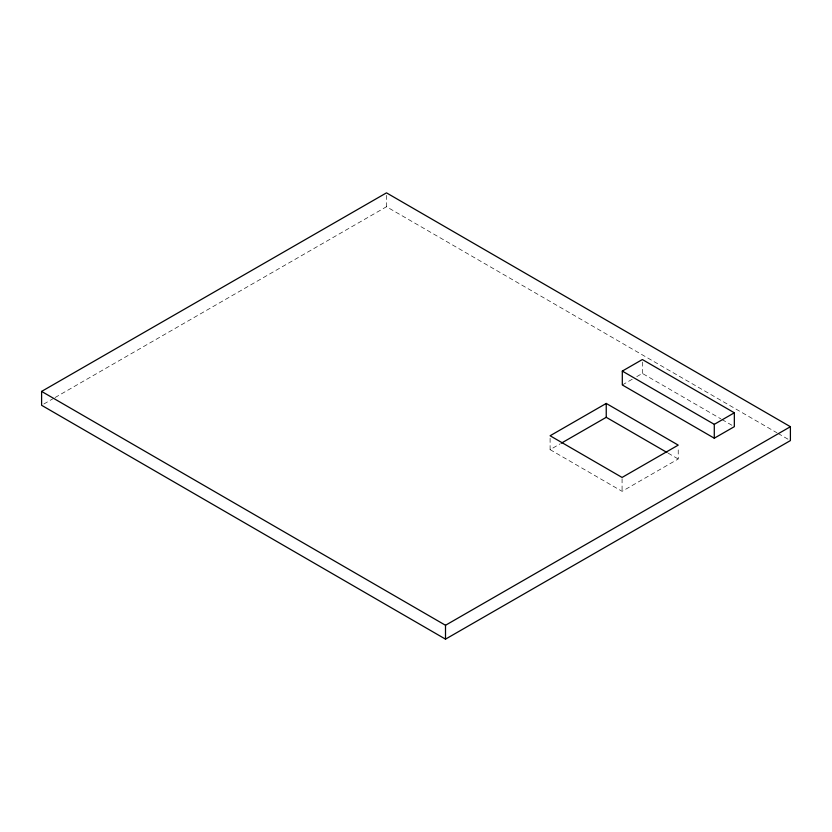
<?xml version="1.0" encoding="UTF-8"?>
<svg xmlns="http://www.w3.org/2000/svg" width="832" height="832" viewBox="0 0 832 832"><rect width="100%" height="100%" fill="white"/><g stroke="black" fill="none" stroke-linecap="round" stroke-linejoin="round"><path stroke-width="0.62" stroke-dasharray="4.16 3.12" d="M43.846 403.998L53.955 398.174M55.078 397.53L386.495 206.731L776.932 432.786M622.305 384.956L632.33 379.184M636.782 376.615L642.356 373.412L720.876 418.87M550.098 438.287L550.098 449.634L560.196 443.82M550.098 449.634L622.076 491.317L678.226 458.994L678.226 447.637M778.055 433.441L788.154 439.286M721.999 419.526L732.087 425.37M668.096 453.128L678.226 458.994M642.356 362.055L642.356 373.412M622.076 478.702L622.076 491.317M386.495 195.374L386.495 206.731"/><path stroke-width="1.25" d="M41.6 391.414L386.495 192.858L790.4 426.712L790.4 440.586L445.505 639.142L41.6 405.288L41.6 391.414L445.505 625.269L445.505 639.142M622.305 371.082L642.356 359.538L734.334 412.797L734.334 426.66L714.282 438.204L622.305 384.956L622.305 371.082L714.282 424.341L714.282 438.204M606.237 403.437L550.098 435.76L622.076 477.443L678.226 445.12L606.237 403.437L606.237 417.31L666.973 452.473M561.319 443.175L606.237 417.31M714.282 424.341L734.334 412.797M445.505 625.269L790.4 426.712"/></g></svg>
